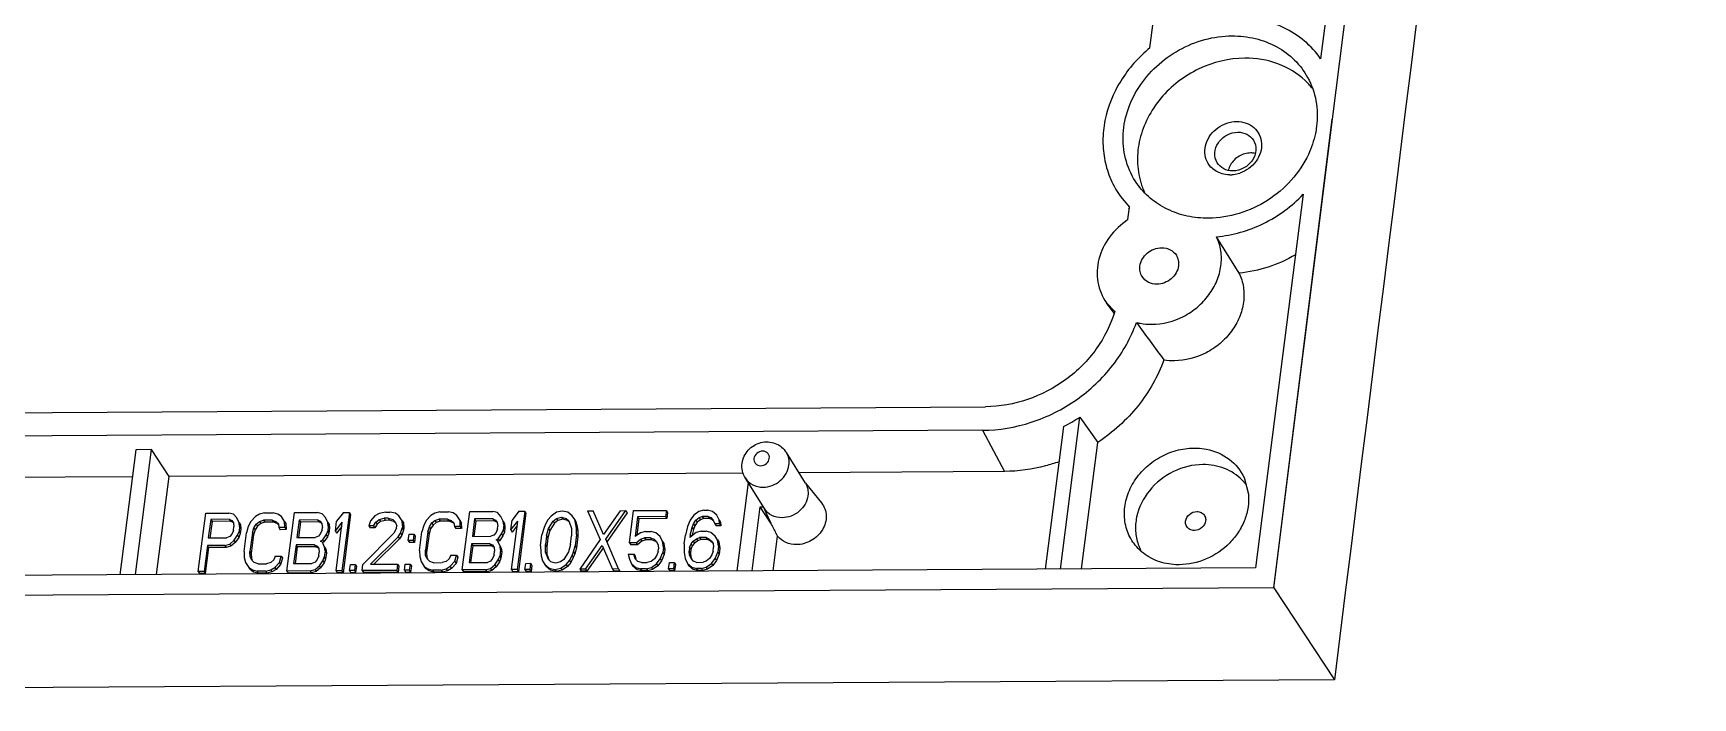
# Model space of a CAD drawing. Extents: x -1094 to 5067, y -562 to 305.
# Drawn here: x 261.9 to 313.4, y -185.7 to -165.1 of the extents above; entities that cross this region are included whole.
import ezdxf

# ---------------------------------------------------------------- set-up
doc = ezdxf.new("R2010")
doc.units = 0
doc.header["$LTSCALE"] = 1.21
doc.header["$MEASUREMENT"] = 0
doc.layers.get('0').update_dxf_attribs({"linetype": 'CONTINUOUS'})

msp = doc.modelspace()

# ---------------------------------------------------------------- linework, layer by layer
at = {"color": 7, "linetype": 'Continuous'}
for p, q in [((308.722, -112.507), (301.888, -165.85)), ((296.588, -165.514), (298.913, -147.369)), ((300.436, -182.281), (302.247, -167.725)), ((300.436, -182.281), (302.258, -167.725)), ((301.349, -170.063), (299.862, -181.666)), ((295.674, -170.131), (295.954, -170.463)), ((295.905, -170.849), (295.954, -170.463)), ((295.948, -170.511), (295.927, -170.483)), ((299.357, -172.51), (298.656, -171.38)), ((295.236, -173.43), (295.493, -173.706)), ((295.471, -173.756), (295.236, -173.43)), ((257.015, -176.87), (291.482, -176.661)), ((293.897, -177.277), (293.33, -181.705)), ((293.809, -181.702), (294.414, -176.981)), ((294.414, -176.981), (294.969, -177.768)), ((291.388, -177.392), (256.881, -177.602)), ((291.388, -177.392), (292.071, -178.67)), ((294.466, -181.698), (294.969, -177.768)), ((265.089, -177.995), (264.592, -181.879)), ((265.071, -181.877), (265.568, -177.992)), ((265.568, -177.992), (265.089, -177.995)), ((266.117, -178.828), (265.568, -177.992)), ((285.883, -179.034), (285.293, -178.083)), ((264.982, -178.835), (257.702, -178.879)), ((265.727, -181.873), (266.117, -178.828)), ((283.949, -178.72), (266.117, -178.828)), ((284.609, -179.825), (284.019, -178.875)), ((292.071, -178.67), (285.682, -178.709)), ((299.51, -178.864), (299.646, -179.372)), ((284.103, -179.011), (283.751, -181.763)), ((285.886, -179.031), (286.387, -179.651)), ((275.46, -179.918), (276.178, -179.914)), ((276.323, -179.951), (276.178, -179.914)), ((276.986, -179.909), (276.772, -180.18)), ((277.166, -179.908), (276.934, -181.72)), ((276.986, -179.909), (277.166, -179.908)), ((277.166, -179.908), (277.205, -179.971)), ((278.333, -179.901), (278.149, -179.94)), ((278.508, -179.938), (278.333, -179.901)), ((279.112, -179.896), (279.291, -179.895)), ((279.112, -179.896), (279.507, -180.78)), ((279.617, -180.625), (279.291, -179.895)), ((280.13, -179.89), (279.617, -180.625)), ((279.687, -180.779), (280.309, -179.889)), ((280.13, -179.89), (280.309, -179.889)), ((280.309, -179.889), (280.349, -179.952)), ((280.42, -180.89), (280.549, -179.887)), ((280.549, -179.887), (281.567, -179.881)), ((281.567, -179.881), (281.542, -180.074)), ((281.567, -179.881), (281.606, -179.944)), ((282.579, -179.913), (282.415, -180.03)), ((282.734, -179.874), (282.579, -179.913)), ((282.734, -179.874), (282.854, -179.873)), ((282.999, -179.911), (282.854, -179.873)), ((283.133, -180.026), (282.999, -179.911)), ((284.229, -181.76), (284.484, -179.774)), ((284.484, -179.774), (284.58, -179.773)), ((284.814, -180.276), (284.484, -179.774)), ((284.591, -179.796), (284.658, -179.941)), ((267.025, -181.78), (267.257, -179.968)), ((267.257, -179.968), (267.976, -179.963)), ((267.412, -180.159), (267.338, -180.738)), ((267.452, -180.223), (267.385, -180.744)), ((267.981, -180.156), (267.412, -180.159)), ((267.412, -180.159), (267.452, -180.223)), ((268.02, -180.219), (267.452, -180.223)), ((268.12, -180.001), (267.976, -179.963)), ((267.981, -180.156), (268.066, -180.194)), ((267.981, -180.156), (268.02, -180.219)), ((268.105, -180.257), (268.02, -180.219)), ((268.066, -180.194), (268.116, -180.271)), ((268.066, -180.194), (268.075, -180.209)), ((268.116, -180.271), (268.131, -180.386)), ((268.116, -180.502), (268.131, -180.386)), ((268.225, -180.116), (268.12, -180.001)), ((268.295, -180.27), (268.225, -180.116)), ((268.311, -180.385), (268.291, -180.539)), ((268.295, -180.27), (268.335, -180.333)), ((268.311, -180.385), (268.295, -180.27)), ((268.311, -180.385), (268.35, -180.449)), ((268.32, -180.3), (268.335, -180.333)), ((268.335, -180.333), (268.35, -180.449)), ((268.58, -180.384), (268.525, -180.577)), ((268.66, -180.229), (268.58, -180.384)), ((268.799, -180.074), (268.66, -180.229)), ((268.705, -180.575), (268.755, -180.421)), ((268.755, -180.421), (268.829, -180.305)), ((268.755, -180.421), (268.794, -180.484)), ((268.869, -180.368), (268.794, -180.484)), ((268.929, -179.996), (268.799, -180.074)), ((268.829, -180.305), (268.929, -180.227)), ((268.829, -180.305), (268.869, -180.368)), ((268.968, -180.291), (268.869, -180.368)), ((269.083, -179.957), (268.929, -179.996)), ((268.929, -180.227), (269.054, -180.188)), ((268.929, -180.227), (268.968, -180.291)), ((269.093, -180.251), (268.968, -180.291)), ((269.323, -180.186), (269.054, -180.188)), ((269.054, -180.188), (269.093, -180.251)), ((269.083, -179.957), (269.353, -179.955)), ((269.362, -180.25), (269.093, -180.251)), ((269.323, -180.186), (269.438, -180.224)), ((269.323, -180.186), (269.362, -180.25)), ((269.498, -179.993), (269.353, -179.955)), ((269.477, -180.288), (269.362, -180.25)), ((269.438, -180.224), (269.518, -180.301)), ((269.505, -180.314), (269.477, -180.288)), ((269.607, -180.069), (269.498, -179.993)), ((269.518, -180.301), (269.533, -180.416)), ((269.713, -180.415), (269.533, -180.416)), ((269.533, -180.416), (269.572, -180.48)), ((269.707, -180.223), (269.607, -180.069)), ((269.707, -180.223), (269.747, -180.286)), ((269.713, -180.415), (269.707, -180.223)), ((269.713, -180.415), (269.752, -180.479)), ((269.747, -180.286), (269.752, -180.479)), ((269.779, -181.764), (270.011, -179.951)), ((270.011, -179.951), (270.73, -179.947)), ((270.161, -180.181), (270.092, -180.721)), ((270.201, -180.245), (270.139, -180.727)), ((270.73, -180.178), (270.161, -180.181)), ((270.161, -180.181), (270.201, -180.245)), ((270.769, -180.241), (270.201, -180.245)), ((270.875, -179.984), (270.73, -179.947)), ((270.73, -180.178), (270.815, -180.216)), ((270.73, -180.178), (270.769, -180.241)), ((270.854, -180.279), (270.769, -180.241)), ((270.815, -180.216), (270.865, -180.293)), ((270.865, -180.293), (270.88, -180.408)), ((270.87, -180.485), (270.88, -180.408)), ((270.979, -180.099), (270.875, -179.984)), ((271.05, -180.253), (270.979, -180.099)), ((271.065, -180.368), (271.045, -180.523)), ((271.05, -180.253), (271.089, -180.316)), ((271.065, -180.368), (271.05, -180.253)), ((271.065, -180.368), (271.104, -180.432)), ((271.089, -180.316), (271.104, -180.432)), ((271.284, -180.521), (271.324, -180.213)), ((271.284, -180.521), (271.499, -180.25)), ((271.306, -181.754), (271.499, -180.25)), ((271.538, -179.942), (271.324, -180.213)), ((271.481, -180.385), (271.324, -180.585)), ((271.718, -179.941), (271.485, -181.753)), ((271.757, -180.004), (271.525, -181.817)), ((271.538, -179.942), (271.718, -179.941)), ((271.718, -179.941), (271.757, -180.004)), ((272.372, -180.206), (272.322, -180.361)), ((272.472, -180.36), (272.322, -180.361)), ((272.322, -180.361), (272.361, -180.424)), ((272.511, -180.423), (272.361, -180.424)), ((272.511, -180.051), (272.372, -180.206)), ((272.472, -180.36), (272.546, -180.244)), ((272.472, -180.36), (272.511, -180.423)), ((272.641, -179.974), (272.511, -180.051)), ((272.586, -180.307), (272.511, -180.423)), ((272.546, -180.244), (272.646, -180.166)), ((272.546, -180.244), (272.586, -180.307)), ((272.685, -180.23), (272.586, -180.307)), ((272.855, -179.934), (272.641, -179.974)), ((272.646, -180.166), (272.801, -180.127)), ((272.646, -180.166), (272.685, -180.23)), ((272.84, -180.19), (272.685, -180.23)), ((272.92, -180.126), (272.801, -180.127)), ((272.801, -180.127), (272.84, -180.19)), ((272.96, -180.189), (272.84, -180.19)), ((272.855, -179.934), (272.975, -179.933)), ((272.92, -180.126), (273.065, -180.164)), ((272.92, -180.126), (272.96, -180.189)), ((273.104, -180.227), (272.96, -180.189)), ((273.15, -179.97), (272.975, -179.933)), ((273.065, -180.164), (273.145, -180.24)), ((273.132, -180.254), (273.104, -180.227)), ((273.145, -180.24), (273.19, -180.356)), ((273.26, -180.047), (273.15, -179.97)), ((273.18, -180.433), (273.19, -180.356)), ((273.36, -180.2), (273.26, -180.047)), ((273.36, -180.2), (273.399, -180.264)), ((273.37, -180.355), (273.36, -180.2)), ((273.37, -180.355), (273.36, -180.432)), ((273.37, -180.355), (273.409, -180.418)), ((273.399, -180.264), (273.409, -180.418)), ((273.409, -180.418), (273.399, -180.495)), ((274.028, -180.351), (273.974, -180.544)), ((274.108, -180.196), (274.028, -180.351)), ((274.247, -180.041), (274.108, -180.196)), ((274.153, -180.542), (274.203, -180.388)), ((274.203, -180.388), (274.278, -180.272)), ((274.203, -180.388), (274.242, -180.451)), ((274.317, -180.335), (274.242, -180.451)), ((274.377, -179.963), (274.247, -180.041)), ((274.278, -180.272), (274.377, -180.194)), ((274.278, -180.272), (274.317, -180.335)), ((274.417, -180.258), (274.317, -180.335)), ((274.532, -179.924), (274.377, -179.963)), ((274.377, -180.194), (274.502, -180.155)), ((274.377, -180.194), (274.417, -180.258)), ((274.541, -180.218), (274.417, -180.258)), ((274.771, -180.153), (274.502, -180.155)), ((274.502, -180.155), (274.541, -180.218)), ((274.532, -179.924), (274.801, -179.922)), ((274.811, -180.217), (274.541, -180.218)), ((274.771, -180.153), (274.886, -180.191)), ((274.771, -180.153), (274.811, -180.217)), ((274.946, -179.96), (274.801, -179.922)), ((274.926, -180.255), (274.811, -180.217)), ((274.886, -180.191), (274.966, -180.268)), ((274.953, -180.281), (274.926, -180.255)), ((275.056, -180.036), (274.946, -179.96)), ((274.966, -180.268), (274.981, -180.383)), ((275.161, -180.382), (274.981, -180.383)), ((274.981, -180.383), (275.021, -180.447)), ((275.156, -180.19), (275.056, -180.036)), ((275.156, -180.19), (275.195, -180.253)), ((275.161, -180.382), (275.156, -180.19)), ((275.161, -180.382), (275.2, -180.446)), ((275.195, -180.253), (275.2, -180.446)), ((275.227, -181.731), (275.46, -179.918)), ((275.61, -180.148), (275.54, -180.688)), ((275.649, -180.212), (275.587, -180.694)), ((276.178, -180.145), (275.61, -180.148)), ((275.61, -180.148), (275.649, -180.212)), ((276.218, -180.208), (275.649, -180.212)), ((276.178, -180.145), (276.263, -180.183)), ((276.178, -180.145), (276.218, -180.208)), ((276.303, -180.246), (276.218, -180.208)), ((276.263, -180.183), (276.313, -180.26)), ((276.313, -180.26), (276.328, -180.375)), ((276.318, -180.452), (276.328, -180.375)), ((276.428, -180.066), (276.323, -179.951)), ((276.498, -180.22), (276.428, -180.066)), ((276.513, -180.335), (276.493, -180.49)), ((276.498, -180.22), (276.537, -180.283)), ((276.513, -180.335), (276.498, -180.22)), ((276.513, -180.335), (276.552, -180.399)), ((276.552, -180.399), (276.533, -180.553)), ((276.537, -180.283), (276.552, -180.399)), ((276.733, -180.488), (276.772, -180.18)), ((276.733, -180.488), (276.947, -180.217)), ((276.754, -181.721), (276.947, -180.217)), ((276.93, -180.352), (276.772, -180.552)), ((277.205, -179.971), (276.973, -181.784)), ((277.8, -180.328), (277.755, -180.444)), ((277.88, -180.173), (277.8, -180.328)), ((277.984, -180.057), (277.88, -180.173)), ((277.905, -180.443), (278.054, -180.211)), ((278.094, -180.274), (277.944, -180.506)), ((278.149, -179.94), (277.984, -180.057)), ((278.054, -180.211), (278.154, -180.133)), ((278.054, -180.211), (278.094, -180.274)), ((278.194, -180.196), (278.094, -180.274)), ((278.154, -180.133), (278.309, -180.093)), ((278.154, -180.133), (278.194, -180.196)), ((278.348, -180.157), (278.194, -180.196)), ((278.309, -180.093), (278.454, -180.131)), ((278.309, -180.093), (278.348, -180.157)), ((278.493, -180.194), (278.348, -180.157)), ((278.454, -180.131), (278.533, -180.208)), ((278.521, -180.221), (278.493, -180.194)), ((278.643, -180.053), (278.508, -179.938)), ((278.533, -180.208), (278.624, -180.438)), ((278.718, -180.168), (278.643, -180.053)), ((278.718, -180.168), (278.757, -180.231)), ((278.758, -180.322), (278.718, -180.168)), ((278.757, -180.231), (278.797, -180.385)), ((278.758, -180.322), (278.797, -180.385)), ((278.773, -180.437), (278.758, -180.322)), ((278.797, -180.385), (278.813, -180.501)), ((280.349, -179.952), (279.726, -180.842)), ((280.674, -180.079), (280.595, -180.696)), ((280.713, -180.142), (280.647, -180.659)), ((281.542, -180.074), (280.674, -180.079)), ((280.674, -180.079), (280.713, -180.142)), ((281.581, -180.137), (280.713, -180.142)), ((281.542, -180.074), (281.581, -180.137)), ((281.606, -179.944), (281.581, -180.137)), ((282.221, -180.378), (282.156, -180.648)), ((282.305, -180.185), (282.221, -180.378)), ((282.415, -180.03), (282.305, -180.185)), ((282.306, -180.647), (282.366, -180.416)), ((282.366, -180.416), (282.41, -180.3)), ((282.366, -180.416), (282.405, -180.479)), ((282.45, -180.363), (282.405, -180.479)), ((282.41, -180.3), (282.485, -180.184)), ((282.41, -180.3), (282.45, -180.363)), ((282.524, -180.247), (282.45, -180.363)), ((282.485, -180.184), (282.585, -180.106)), ((282.485, -180.184), (282.524, -180.247)), ((282.624, -180.169), (282.524, -180.247)), ((282.585, -180.106), (282.679, -180.067)), ((282.585, -180.106), (282.624, -180.169)), ((282.719, -180.13), (282.624, -180.169)), ((282.859, -180.066), (282.679, -180.067)), ((282.679, -180.067), (282.719, -180.13)), ((282.898, -180.129), (282.719, -180.13)), ((282.859, -180.066), (282.944, -180.104)), ((282.859, -180.066), (282.898, -180.129)), ((282.983, -180.167), (282.898, -180.129)), ((282.944, -180.104), (283.024, -180.18)), ((283.011, -180.194), (282.983, -180.167)), ((283.024, -180.18), (283.069, -180.296)), ((283.219, -180.295), (283.069, -180.296)), ((283.069, -180.296), (283.108, -180.359)), ((283.258, -180.358), (283.108, -180.359)), ((283.203, -180.179), (283.133, -180.026)), ((283.203, -180.179), (283.243, -180.243)), ((283.219, -180.295), (283.203, -180.179)), ((283.219, -180.295), (283.258, -180.358)), ((283.233, -180.221), (283.243, -180.243)), ((283.243, -180.243), (283.258, -180.358)), ((284.658, -179.941), (284.814, -180.276)), ((267.338, -180.738), (267.907, -180.734)), ((267.847, -180.966), (268.002, -180.927)), ((268.002, -180.695), (267.907, -180.734)), ((268.071, -180.618), (268.002, -180.695)), ((268.002, -180.927), (268.136, -180.81)), ((268.002, -180.927), (268.041, -180.99)), ((268.176, -180.874), (268.041, -180.99)), ((268.116, -180.502), (268.071, -180.618)), ((268.136, -180.81), (268.246, -180.655)), ((268.136, -180.81), (268.176, -180.874)), ((268.285, -180.719), (268.176, -180.874)), ((268.246, -180.655), (268.291, -180.539)), ((268.246, -180.655), (268.285, -180.719)), ((268.33, -180.603), (268.285, -180.719)), ((268.291, -180.539), (268.33, -180.603)), ((268.35, -180.449), (268.33, -180.603)), ((268.451, -181.155), (268.525, -180.577)), ((268.705, -180.575), (268.631, -181.154)), ((268.744, -180.639), (268.67, -181.217)), ((268.705, -180.575), (268.744, -180.639)), ((268.794, -180.484), (268.744, -180.639)), ((269.752, -180.479), (269.572, -180.48)), ((270.092, -180.721), (270.661, -180.718)), ((270.756, -180.679), (270.661, -180.718)), ((270.825, -180.601), (270.756, -180.679)), ((270.87, -180.485), (270.825, -180.601)), ((270.826, -180.832), (270.891, -180.793)), ((270.881, -180.871), (270.826, -180.832)), ((270.951, -181.024), (270.881, -180.871)), ((270.93, -180.857), (270.888, -180.882)), ((270.891, -180.793), (271, -180.639)), ((270.891, -180.793), (270.93, -180.857)), ((271.039, -180.702), (270.93, -180.857)), ((271, -180.639), (271.045, -180.523)), ((271, -180.639), (271.039, -180.702)), ((271.084, -180.586), (271.039, -180.702)), ((271.045, -180.523), (271.084, -180.586)), ((271.104, -180.432), (271.084, -180.586)), ((271.284, -180.521), (271.324, -180.585)), ((273.101, -180.587), (272.139, -181.557)), ((272.378, -181.555), (273.235, -180.702)), ((273.275, -180.766), (272.482, -181.555)), ((273.18, -180.433), (273.101, -180.587)), ((273.235, -180.702), (273.31, -180.586)), ((273.235, -180.702), (273.275, -180.766)), ((273.349, -180.649), (273.275, -180.766)), ((273.31, -180.586), (273.36, -180.432)), ((273.31, -180.586), (273.349, -180.649)), ((273.399, -180.495), (273.349, -180.649)), ((273.36, -180.432), (273.399, -180.495)), ((273.55, -180.816), (273.575, -180.623)), ((273.7, -180.815), (273.55, -180.816)), ((273.55, -180.816), (273.589, -180.879)), ((273.575, -180.623), (273.724, -180.622)), ((273.739, -180.878), (273.589, -180.879)), ((273.724, -180.622), (273.7, -180.815)), ((273.7, -180.815), (273.739, -180.878)), ((273.724, -180.622), (273.764, -180.686)), ((273.764, -180.686), (273.739, -180.878)), ((273.9, -181.122), (273.974, -180.544)), ((274.153, -180.542), (274.079, -181.121)), ((274.193, -180.606), (274.118, -181.184)), ((274.153, -180.542), (274.193, -180.606)), ((274.242, -180.451), (274.193, -180.606)), ((275.2, -180.446), (275.021, -180.447)), ((275.511, -180.92), (275.437, -181.498)), ((276.08, -180.916), (275.511, -180.92)), ((275.511, -180.92), (275.55, -180.983)), ((275.54, -180.688), (276.109, -180.685)), ((276.08, -180.916), (276.164, -180.954)), ((276.08, -180.916), (276.119, -180.98)), ((276.204, -180.646), (276.109, -180.685)), ((276.274, -180.568), (276.204, -180.646)), ((276.318, -180.452), (276.274, -180.568)), ((276.274, -180.799), (276.339, -180.76)), ((276.329, -180.838), (276.274, -180.799)), ((276.399, -180.991), (276.329, -180.838)), ((276.378, -180.824), (276.336, -180.849)), ((276.339, -180.76), (276.448, -180.606)), ((276.339, -180.76), (276.378, -180.824)), ((276.488, -180.669), (276.378, -180.824)), ((276.448, -180.606), (276.493, -180.49)), ((276.448, -180.606), (276.488, -180.669)), ((276.533, -180.553), (276.488, -180.669)), ((276.493, -180.49), (276.533, -180.553)), ((276.733, -180.488), (276.772, -180.552)), ((277.656, -180.984), (277.701, -180.637)), ((277.755, -180.444), (277.701, -180.637)), ((277.846, -180.674), (277.811, -180.944)), ((277.811, -180.944), (277.85, -181.008)), ((277.811, -181.175), (277.811, -180.944)), ((277.846, -180.674), (277.905, -180.443)), ((277.846, -180.674), (277.885, -180.738)), ((277.885, -180.738), (277.85, -181.008)), ((277.944, -180.506), (277.885, -180.738)), ((277.905, -180.443), (277.944, -180.506)), ((278.589, -180.94), (278.53, -181.171)), ((278.589, -180.94), (278.624, -180.67)), ((278.624, -180.438), (278.624, -180.67)), ((278.778, -180.63), (278.734, -180.977)), ((278.773, -180.437), (278.813, -180.501)), ((278.778, -180.63), (278.773, -180.437)), ((278.818, -180.693), (278.773, -181.041)), ((278.778, -180.63), (278.818, -180.693)), ((278.813, -180.501), (278.818, -180.693)), ((279.507, -180.78), (278.88, -181.709)), ((280.077, -181.701), (279.687, -180.779)), ((280.63, -180.889), (280.42, -180.89)), ((280.42, -180.89), (280.46, -180.953)), ((280.759, -180.58), (280.595, -180.696)), ((280.63, -180.889), (280.764, -180.772)), ((280.63, -180.889), (280.669, -180.952)), ((280.804, -180.836), (280.669, -180.952)), ((280.914, -180.54), (280.759, -180.58)), ((280.764, -180.772), (280.889, -180.733)), ((280.764, -180.772), (280.804, -180.836)), ((280.928, -180.796), (280.804, -180.836)), ((281.069, -180.732), (280.889, -180.733)), ((280.889, -180.733), (280.928, -180.796)), ((280.914, -180.54), (281.093, -180.539)), ((281.108, -180.795), (280.928, -180.796)), ((281.069, -180.732), (281.183, -180.77)), ((281.069, -180.732), (281.108, -180.795)), ((281.238, -180.577), (281.093, -180.539)), ((281.223, -180.833), (281.108, -180.795)), ((281.183, -180.77), (281.263, -180.846)), ((281.251, -180.86), (281.223, -180.833)), ((281.373, -180.691), (281.238, -180.577)), ((281.263, -180.846), (281.308, -180.962)), ((281.443, -180.845), (281.373, -180.691)), ((281.443, -180.845), (281.482, -180.909)), ((281.478, -181.038), (281.443, -180.845)), ((281.473, -180.887), (281.482, -180.909)), ((281.482, -180.909), (281.518, -181.101)), ((282.122, -180.918), (282.117, -181.188)), ((282.122, -180.918), (282.156, -180.648)), ((282.286, -181.033), (282.331, -180.917)), ((282.495, -180.569), (282.296, -180.724)), ((282.306, -180.647), (282.296, -180.724)), ((282.306, -180.647), (282.338, -180.698)), ((282.331, -180.917), (282.401, -180.839)), ((282.331, -180.917), (282.371, -180.98)), ((282.405, -180.479), (282.353, -180.68)), ((282.44, -180.903), (282.371, -180.98)), ((282.401, -180.839), (282.501, -180.762)), ((282.401, -180.839), (282.44, -180.903)), ((282.54, -180.825), (282.44, -180.903)), ((282.65, -180.53), (282.495, -180.569)), ((282.501, -180.762), (282.595, -180.723)), ((282.501, -180.762), (282.54, -180.825)), ((282.635, -180.786), (282.54, -180.825)), ((282.805, -180.721), (282.595, -180.723)), ((282.595, -180.723), (282.635, -180.786)), ((282.844, -180.785), (282.635, -180.786)), ((282.65, -180.53), (282.8, -180.529)), ((282.944, -180.566), (282.8, -180.529)), ((282.805, -180.721), (282.89, -180.759)), ((282.805, -180.721), (282.844, -180.785)), ((282.929, -180.823), (282.844, -180.785)), ((282.89, -180.759), (282.97, -180.836)), ((283.009, -180.899), (282.929, -180.823)), ((283.079, -180.681), (282.944, -180.566)), ((282.97, -180.836), (283.02, -180.913)), ((283.02, -180.913), (283.035, -181.028)), ((283.154, -180.796), (283.079, -180.681)), ((283.154, -180.796), (283.194, -180.86)), ((283.189, -180.989), (283.154, -180.796)), ((283.194, -180.86), (283.229, -181.052)), ((284.886, -181.756), (285.023, -180.686)), ((267.308, -180.969), (267.205, -181.779)), ((267.348, -181.033), (267.244, -181.843)), ((267.847, -180.966), (267.308, -180.969)), ((267.308, -180.969), (267.348, -181.033)), ((267.887, -181.029), (267.348, -181.033)), ((267.847, -180.966), (267.887, -181.029)), ((268.041, -180.99), (267.887, -181.029)), ((268.451, -181.155), (268.456, -181.348)), ((268.456, -181.348), (268.497, -181.502)), ((268.631, -181.154), (268.67, -181.217)), ((268.641, -181.308), (268.631, -181.154)), ((268.686, -181.423), (268.641, -181.308)), ((268.67, -181.217), (268.68, -181.371)), ((268.68, -181.371), (268.699, -181.419)), ((268.766, -181.5), (268.686, -181.423)), ((269.375, -181.419), (269.275, -181.497)), ((269.419, -181.303), (269.375, -181.419)), ((269.419, -181.303), (269.599, -181.302)), ((269.544, -181.495), (269.599, -181.302)), ((269.638, -181.366), (269.584, -181.559)), ((269.599, -181.302), (269.638, -181.366)), ((270.063, -180.953), (269.988, -181.531)), ((270.102, -181.016), (270.035, -181.537)), ((270.631, -180.949), (270.063, -180.953)), ((270.063, -180.953), (270.102, -181.016)), ((270.671, -181.013), (270.102, -181.016)), ((270.631, -180.949), (270.716, -180.987)), ((270.631, -180.949), (270.671, -181.013)), ((270.722, -181.411), (270.652, -181.489)), ((270.755, -181.051), (270.671, -181.013)), ((270.716, -180.987), (270.766, -181.064)), ((270.766, -181.295), (270.722, -181.411)), ((270.766, -181.064), (270.781, -181.18)), ((270.766, -181.295), (270.781, -181.18)), ((270.787, -181.603), (270.896, -181.449)), ((270.896, -181.449), (270.941, -181.333)), ((270.896, -181.449), (270.936, -181.512)), ((270.98, -181.396), (270.936, -181.512)), ((270.966, -181.14), (270.941, -181.333)), ((270.941, -181.333), (270.98, -181.396)), ((270.951, -181.024), (270.99, -181.088)), ((270.966, -181.14), (270.951, -181.024)), ((270.966, -181.14), (271.005, -181.203)), ((271.005, -181.203), (270.98, -181.396)), ((270.99, -181.088), (271.005, -181.203)), ((273.9, -181.122), (273.905, -181.315)), ((273.905, -181.315), (273.945, -181.469)), ((274.079, -181.121), (274.118, -181.184)), ((274.089, -181.275), (274.079, -181.121)), ((274.134, -181.39), (274.089, -181.275)), ((274.118, -181.184), (274.129, -181.338)), ((274.129, -181.338), (274.147, -181.386)), ((274.214, -181.467), (274.134, -181.39)), ((274.823, -181.386), (274.723, -181.464)), ((274.868, -181.27), (274.823, -181.386)), ((274.868, -181.27), (275.047, -181.269)), ((274.993, -181.462), (275.047, -181.269)), ((275.087, -181.333), (275.032, -181.526)), ((275.047, -181.269), (275.087, -181.333)), ((275.55, -180.983), (275.483, -181.504)), ((276.119, -180.98), (275.55, -180.983)), ((276.1, -181.456), (276.005, -181.495)), ((276.17, -181.378), (276.1, -181.456)), ((276.204, -181.018), (276.119, -180.98)), ((276.164, -180.954), (276.214, -181.031)), ((276.215, -181.262), (276.17, -181.378)), ((276.214, -181.031), (276.23, -181.147)), ((276.215, -181.262), (276.23, -181.147)), ((276.235, -181.57), (276.345, -181.416)), ((276.345, -181.416), (276.389, -181.3)), ((276.345, -181.416), (276.384, -181.479)), ((276.429, -181.363), (276.384, -181.479)), ((276.414, -181.107), (276.389, -181.3)), ((276.389, -181.3), (276.429, -181.363)), ((276.399, -180.991), (276.438, -181.055)), ((276.414, -181.107), (276.399, -180.991)), ((276.414, -181.107), (276.453, -181.17)), ((276.453, -181.17), (276.429, -181.363)), ((276.438, -181.055), (276.453, -181.17)), ((277.656, -180.984), (277.662, -181.176)), ((277.662, -181.176), (277.677, -181.292)), ((277.677, -181.292), (277.717, -181.446)), ((277.717, -181.446), (277.792, -181.561)), ((277.811, -181.175), (277.826, -181.199)), ((277.901, -181.406), (277.811, -181.175)), ((277.85, -181.008), (277.851, -181.239)), ((277.851, -181.239), (277.914, -181.401)), ((277.981, -181.483), (277.901, -181.406)), ((278.38, -181.403), (278.281, -181.481)), ((278.53, -181.171), (278.38, -181.403)), ((278.45, -181.557), (278.555, -181.441)), ((278.555, -181.441), (278.635, -181.286)), ((278.555, -181.441), (278.594, -181.504)), ((278.674, -181.349), (278.594, -181.504)), ((278.635, -181.286), (278.679, -181.17)), ((278.635, -181.286), (278.674, -181.349)), ((278.719, -181.234), (278.674, -181.349)), ((278.679, -181.17), (278.734, -180.977)), ((278.679, -181.17), (278.719, -181.234)), ((278.773, -181.041), (278.719, -181.234)), ((278.734, -180.977), (278.773, -181.041)), ((279.059, -181.707), (279.572, -180.972)), ((279.612, -181.035), (279.099, -181.771)), ((279.572, -180.972), (279.897, -181.702)), ((280.376, -181.237), (280.555, -181.236)), ((280.376, -181.237), (280.416, -181.391)), ((280.416, -181.391), (280.486, -181.545)), ((280.669, -180.952), (280.46, -180.953)), ((280.555, -181.236), (280.595, -181.299)), ((280.596, -181.39), (280.555, -181.236)), ((280.595, -181.299), (280.617, -181.384)), ((280.675, -181.466), (280.596, -181.39)), ((281.194, -181.386), (281.095, -181.464)), ((281.269, -181.27), (281.194, -181.386)), ((281.264, -181.54), (281.374, -181.385)), ((281.314, -181.154), (281.269, -181.27)), ((281.413, -181.448), (281.304, -181.603)), ((281.308, -180.962), (281.324, -181.077)), ((281.314, -181.154), (281.324, -181.077)), ((281.374, -181.385), (281.458, -181.192)), ((281.374, -181.385), (281.413, -181.448)), ((281.498, -181.255), (281.413, -181.448)), ((281.478, -181.038), (281.458, -181.192)), ((281.458, -181.192), (281.498, -181.255)), ((281.478, -181.038), (281.518, -181.101)), ((281.518, -181.101), (281.498, -181.255)), ((282.117, -181.188), (282.152, -181.38)), ((282.152, -181.38), (282.222, -181.534)), ((282.286, -181.033), (282.272, -181.148)), ((282.272, -181.148), (282.311, -181.212)), ((282.287, -181.264), (282.272, -181.148)), ((282.286, -181.033), (282.326, -181.096)), ((282.287, -181.264), (282.301, -181.288)), ((282.332, -181.379), (282.287, -181.264)), ((282.326, -181.096), (282.311, -181.212)), ((282.311, -181.212), (282.326, -181.327)), ((282.371, -180.98), (282.326, -181.096)), ((282.326, -181.327), (282.344, -181.374)), ((282.412, -181.456), (282.332, -181.379)), ((282.497, -181.494), (282.412, -181.456)), ((282.801, -181.454), (282.706, -181.493)), ((282.901, -181.376), (282.801, -181.454)), ((282.975, -181.26), (282.901, -181.376)), ((282.971, -181.53), (283.08, -181.375)), ((283.02, -181.144), (282.975, -181.26)), ((283.12, -181.438), (283.01, -181.593)), ((283.02, -181.144), (283.035, -181.028)), ((283.08, -181.375), (283.165, -181.182)), ((283.08, -181.375), (283.12, -181.438)), ((283.204, -181.245), (283.12, -181.438)), ((283.189, -180.989), (283.165, -181.182)), ((283.165, -181.182), (283.204, -181.245)), ((283.189, -180.989), (283.229, -181.052)), ((283.229, -181.052), (283.204, -181.245)), ((299.862, -181.666), (210.055, -182.21)), ((267.205, -181.779), (267.025, -181.78)), ((267.025, -181.78), (267.064, -181.844)), ((267.244, -181.843), (267.064, -181.844)), ((267.205, -181.779), (267.244, -181.843)), ((268.497, -181.502), (268.597, -181.655)), ((268.597, -181.655), (268.706, -181.732)), ((268.597, -181.655), (268.636, -181.719)), ((268.746, -181.795), (268.636, -181.719)), ((268.706, -181.732), (268.851, -181.769)), ((268.706, -181.732), (268.746, -181.795)), ((268.89, -181.833), (268.746, -181.795)), ((268.881, -181.538), (268.766, -181.5)), ((269.121, -181.768), (268.851, -181.769)), ((268.851, -181.769), (268.89, -181.833)), ((268.881, -181.538), (269.15, -181.536)), ((269.16, -181.831), (268.89, -181.833)), ((269.121, -181.768), (269.275, -181.728)), ((269.121, -181.768), (269.16, -181.831)), ((269.275, -181.497), (269.15, -181.536)), ((269.315, -181.792), (269.16, -181.831)), ((269.275, -181.728), (269.405, -181.65)), ((269.275, -181.728), (269.315, -181.792)), ((269.444, -181.714), (269.315, -181.792)), ((269.405, -181.65), (269.544, -181.495)), ((269.405, -181.65), (269.444, -181.714)), ((269.584, -181.559), (269.444, -181.714)), ((269.544, -181.495), (269.584, -181.559)), ((270.498, -181.759), (269.779, -181.764)), ((269.779, -181.764), (269.818, -181.827)), ((270.537, -181.823), (269.818, -181.827)), ((269.988, -181.531), (270.557, -181.528)), ((270.498, -181.759), (270.652, -181.72)), ((270.498, -181.759), (270.537, -181.823)), ((270.692, -181.783), (270.537, -181.823)), ((270.652, -181.489), (270.557, -181.528)), ((270.652, -181.72), (270.787, -181.603)), ((270.652, -181.72), (270.692, -181.783)), ((270.826, -181.667), (270.692, -181.783)), ((270.787, -181.603), (270.826, -181.667)), ((270.936, -181.512), (270.826, -181.667)), ((271.485, -181.753), (271.306, -181.754)), ((271.306, -181.754), (271.345, -181.818)), ((271.525, -181.817), (271.345, -181.818)), ((271.485, -181.753), (271.525, -181.817)), ((271.725, -181.752), (271.75, -181.559)), ((271.875, -181.751), (271.725, -181.752)), ((271.725, -181.752), (271.764, -181.815)), ((271.75, -181.559), (271.899, -181.558)), ((271.914, -181.814), (271.764, -181.815)), ((271.899, -181.558), (271.875, -181.751)), ((271.875, -181.751), (271.914, -181.814)), ((271.899, -181.558), (271.939, -181.622)), ((271.939, -181.622), (271.914, -181.814)), ((272.114, -181.75), (272.139, -181.557)), ((273.192, -181.743), (272.114, -181.75)), ((272.114, -181.75), (272.153, -181.813)), ((273.231, -181.806), (272.153, -181.813)), ((272.378, -181.555), (273.217, -181.55)), ((273.217, -181.55), (273.192, -181.743)), ((273.192, -181.743), (273.231, -181.806)), ((273.217, -181.55), (273.256, -181.614)), ((273.256, -181.614), (273.231, -181.806)), ((273.431, -181.742), (273.456, -181.549)), ((273.581, -181.741), (273.431, -181.742)), ((273.431, -181.742), (273.471, -181.805)), ((273.456, -181.549), (273.606, -181.548)), ((273.62, -181.804), (273.471, -181.805)), ((273.606, -181.548), (273.581, -181.741)), ((273.581, -181.741), (273.62, -181.804)), ((273.606, -181.548), (273.645, -181.611)), ((273.645, -181.611), (273.62, -181.804)), ((273.945, -181.469), (274.045, -181.622)), ((274.045, -181.622), (274.155, -181.699)), ((274.045, -181.622), (274.084, -181.686)), ((274.194, -181.762), (274.084, -181.686)), ((274.155, -181.699), (274.299, -181.736)), ((274.155, -181.699), (274.194, -181.762)), ((274.339, -181.8), (274.194, -181.762)), ((274.329, -181.505), (274.214, -181.467)), ((274.569, -181.735), (274.299, -181.736)), ((274.299, -181.736), (274.339, -181.8)), ((274.329, -181.505), (274.598, -181.503)), ((274.608, -181.798), (274.339, -181.8)), ((274.569, -181.735), (274.723, -181.695)), ((274.569, -181.735), (274.608, -181.798)), ((274.723, -181.464), (274.598, -181.503)), ((274.763, -181.759), (274.608, -181.798)), ((274.723, -181.695), (274.853, -181.617)), ((274.723, -181.695), (274.763, -181.759)), ((274.892, -181.681), (274.763, -181.759)), ((274.853, -181.617), (274.993, -181.462)), ((274.853, -181.617), (274.892, -181.681)), ((275.032, -181.526), (274.892, -181.681)), ((274.993, -181.462), (275.032, -181.526)), ((275.946, -181.726), (275.227, -181.731)), ((275.227, -181.731), (275.267, -181.794)), ((275.985, -181.79), (275.267, -181.794)), ((275.437, -181.498), (276.005, -181.495)), ((275.946, -181.726), (276.101, -181.687)), ((275.946, -181.726), (275.985, -181.79)), ((276.14, -181.75), (275.985, -181.79)), ((276.101, -181.687), (276.235, -181.57)), ((276.101, -181.687), (276.14, -181.75)), ((276.274, -181.634), (276.14, -181.75)), ((276.235, -181.57), (276.274, -181.634)), ((276.384, -181.479), (276.274, -181.634)), ((276.934, -181.72), (276.754, -181.721)), ((276.754, -181.721), (276.794, -181.785)), ((276.973, -181.784), (276.794, -181.785)), ((276.934, -181.72), (276.973, -181.784)), ((277.173, -181.719), (277.198, -181.526)), ((277.323, -181.718), (277.173, -181.719)), ((277.173, -181.719), (277.213, -181.782)), ((277.198, -181.526), (277.348, -181.525)), ((277.362, -181.781), (277.213, -181.782)), ((277.348, -181.525), (277.323, -181.718)), ((277.323, -181.718), (277.362, -181.781)), ((277.348, -181.525), (277.387, -181.589)), ((277.387, -181.589), (277.362, -181.781)), ((277.792, -181.561), (277.927, -181.676)), ((277.792, -181.561), (277.831, -181.624)), ((277.966, -181.739), (277.831, -181.624)), ((277.927, -181.676), (278.101, -181.713)), ((277.927, -181.676), (277.966, -181.739)), ((278.141, -181.777), (277.966, -181.739)), ((278.126, -181.52), (277.981, -181.483)), ((278.101, -181.713), (278.286, -181.674)), ((278.101, -181.713), (278.141, -181.777)), ((278.281, -181.481), (278.126, -181.52)), ((278.325, -181.737), (278.141, -181.777)), ((278.286, -181.674), (278.45, -181.557)), ((278.286, -181.674), (278.325, -181.737)), ((278.49, -181.62), (278.325, -181.737)), ((278.45, -181.557), (278.49, -181.62)), ((278.594, -181.504), (278.49, -181.62)), ((279.059, -181.707), (278.88, -181.709)), ((278.88, -181.709), (278.919, -181.772)), ((279.099, -181.771), (278.919, -181.772)), ((279.059, -181.707), (279.099, -181.771)), ((280.077, -181.701), (279.897, -181.702)), ((279.897, -181.702), (279.937, -181.766)), ((280.116, -181.765), (279.937, -181.766)), ((280.077, -181.701), (280.116, -181.765)), ((280.486, -181.545), (280.621, -181.659)), ((280.486, -181.545), (280.525, -181.608)), ((280.66, -181.723), (280.525, -181.608)), ((280.621, -181.659), (280.766, -181.697)), ((280.621, -181.659), (280.66, -181.723)), ((280.805, -181.76), (280.66, -181.723)), ((280.79, -181.504), (280.675, -181.466)), ((280.945, -181.696), (280.766, -181.697)), ((280.766, -181.697), (280.805, -181.76)), ((280.79, -181.504), (280.97, -181.503)), ((280.985, -181.759), (280.805, -181.76)), ((280.945, -181.696), (281.1, -181.657)), ((280.945, -181.696), (280.985, -181.759)), ((281.095, -181.464), (280.97, -181.503)), ((281.139, -181.72), (280.985, -181.759)), ((281.1, -181.657), (281.264, -181.54)), ((281.1, -181.657), (281.139, -181.72)), ((281.304, -181.603), (281.139, -181.72)), ((281.264, -181.54), (281.304, -181.603)), ((281.634, -181.692), (281.658, -181.499)), ((281.783, -181.691), (281.634, -181.692)), ((281.634, -181.692), (281.673, -181.755)), ((281.658, -181.499), (281.808, -181.498)), ((281.823, -181.754), (281.673, -181.755)), ((281.808, -181.498), (281.783, -181.691)), ((281.783, -181.691), (281.823, -181.754)), ((281.808, -181.498), (281.847, -181.561)), ((281.847, -181.561), (281.823, -181.754)), ((282.222, -181.534), (282.357, -181.649)), ((282.222, -181.534), (282.262, -181.598)), ((282.396, -181.712), (282.262, -181.598)), ((282.357, -181.649), (282.502, -181.687)), ((282.357, -181.649), (282.396, -181.712)), ((282.541, -181.75), (282.396, -181.712)), ((282.497, -181.494), (282.706, -181.493)), ((282.652, -181.686), (282.502, -181.687)), ((282.502, -181.687), (282.541, -181.75)), ((282.691, -181.749), (282.541, -181.75)), ((282.652, -181.686), (282.806, -181.646)), ((282.652, -181.686), (282.691, -181.749)), ((282.845, -181.71), (282.691, -181.749)), ((282.806, -181.646), (282.971, -181.53)), ((282.806, -181.646), (282.845, -181.71)), ((283.01, -181.593), (282.845, -181.71)), ((282.971, -181.53), (283.01, -181.593)), ((300.436, -182.281), (209.311, -182.833)), ((300.436, -182.281), (302.32, -185.145)), ((302.32, -185.145), (210.49, -185.702))]:
    msp.add_line(p, q, dxfattribs=at)
for centre, radius, start, end in [((10278.491, -1418.981), 10052.181, 172.4503272, 172.949562), ((10272.125, -1415.887), 10047.705, 172.5331887, 172.8640772), ((299.794, -168.251), 2.36, 43.0734, 46.7729), ((299.81, -168.236), 2.338, 39.0577, 43.0675), ((299.063, -168.513), 0.943, 270.3921, 277.2228), ((299.055, -168.451), 1.005, 277.2351, 288.7222), ((298.561, -169.016), 2.358, 196.6505, 205.3649), ((456.479, -57.395), 198.26, 216.041, 216.45686), ((297.332, -173.269), 1.961, 260.7822, 270.3955), ((291.464, -172.431), 5.423, 296.6588, 302.9513), ((298.398, -179.968), 1.473, 40.955, 44.4311), ((298.407, -179.96), 1.461, 36.4533, 40.9501), ((297.611, -180.457), 1.469, 199.3068, 202.9424), ((297.602, -180.46), 1.46, 202.9492, 207.6713)]:
    msp.add_arc(centre, radius, start, end, dxfattribs=at)
for points, knots in [([(301.888, -165.85), (301.746, -165.647), (301.402, -165.273), (300.755, -164.857), (300.008, -164.603), (299.476, -164.551), (299.207, -164.552)], [0, 0, 0, 0, 0.240915, 0.4864, 0.739087, 1, 1, 1, 1]), ([(296.182, -169.726), (296.038, -169.52), (295.814, -169.052), (295.715, -168.272), (295.852, -167.474), (296.214, -166.718), (296.768, -166.061), (297.474, -165.55), (298.277, -165.223), (298.85, -165.143), (299.132, -165.141)], [0, 0, 0, 0, 0.114604, 0.231509, 0.352663, 0.478611, 0.60846, 0.740262, 0.871547, 1, 1, 1, 1]), ([(299.132, -165.141), (299.377, -165.14), (299.861, -165.193), (300.533, -165.449), (301.097, -165.865), (301.377, -166.234), (301.486, -166.432)], [0, 0, 0, 0, 0.261506, 0.513967, 0.758909, 1, 1, 1, 1]), ([(296.588, -165.514), (296.233, -165.804), (295.623, -166.487), (295.193, -167.538), (295.105, -168.397), (295.166, -169.022), (295.351, -169.612), (295.555, -169.967), (295.673, -170.131)], [0, 0, 0, 0, 0.26582, 0.520855, 0.644015, 0.764309, 0.882553, 1, 1, 1, 1]), ([(299.533, -165.833), (299.044, -165.836), (298.295, -166.018), (297.45, -166.541), (296.909, -167.058), (296.5, -167.669), (296.248, -168.339), (296.169, -169.028), (296.238, -169.479), (296.301, -169.692)], [0, 0, 0, 0, 0.254989, 0.385565, 0.515227, 0.642254, 0.765465, 0.884501, 1, 1, 1, 1]), ([(301.41, -166.531), (301.169, -166.304), (300.569, -165.941), (299.882, -165.831), (299.533, -165.833)], [0, 0, 0, 0, 0.487697, 1, 1, 1, 1]), ([(301.486, -166.432), (301.61, -166.658), (301.787, -167.161), (301.796, -167.693), (301.762, -167.956)], [0, 0, 0, 0, 0.493161, 1, 1, 1, 1]), ([(298.776, -169.407), (298.687, -169.375), (298.521, -169.281), (298.347, -169.053), (298.277, -168.773), (298.318, -168.479), (298.461, -168.207), (298.686, -167.985), (298.968, -167.839), (299.178, -167.802), (299.281, -167.801)], [0, 0, 0, 0, 0.119277, 0.235393, 0.352712, 0.474904, 0.603126, 0.735747, 0.869326, 1, 1, 1, 1]), ([(299.281, -167.801), (299.38, -167.801), (299.575, -167.831), (299.827, -167.975), (300.002, -168.201), (300.049, -168.384), (300.054, -168.476)], [0, 0, 0, 0, 0.261823, 0.511534, 0.754565, 1, 1, 1, 1]), ([(301.762, -167.956), (301.753, -168.029), (301.702, -168.328), (301.604, -168.617), (301.508, -168.824)], [0, 0, 0, 0, 0.24625, 1, 1, 1, 1]), ([(298.678, -169.084), (298.623, -168.995), (298.57, -168.768), (298.693, -168.439), (298.962, -168.199), (299.2, -168.134), (299.318, -168.134)], [0, 0, 0, 0, 0.231068, 0.478638, 0.740439, 1, 1, 1, 1]), ([(299.804, -168.385), (299.859, -168.473), (299.912, -168.7), (299.789, -169.029), (299.52, -169.269), (299.282, -169.334), (299.164, -169.335)], [0, 0, 0, 0, 0.231068, 0.478638, 0.740439, 1, 1, 1, 1]), ([(299.318, -168.134), (299.415, -168.133), (299.607, -168.173), (299.755, -168.307), (299.804, -168.385)], [0, 0, 0, 0, 0.514394, 1, 1, 1, 1]), ([(300.054, -168.476), (300.06, -168.573), (300.033, -168.774), (299.846, -169.14), (299.575, -169.336), (299.378, -169.403)], [0, 0, 0, 0, 0.237866, 0.487499, 1, 1, 1, 1]), ([(301.508, -168.824), (301.238, -169.401), (300.334, -170.404), (299.044, -170.802), (298.406, -170.806)], [0, 0, 0, 0, 0.499443, 1, 1, 1, 1]), ([(299.164, -169.335), (299.067, -169.335), (298.874, -169.295), (298.726, -169.161), (298.678, -169.084)], [0, 0, 0, 0, 0.514394, 1, 1, 1, 1]), ([(299.718, -168.778), (299.592, -168.778), (299.336, -168.852), (299.148, -169.04), (299.085, -169.15)], [0, 0, 0, 0, 0.499145, 1, 1, 1, 1]), ([(299.069, -169.456), (299.044, -169.456), (298.945, -169.452), (298.845, -169.432), (298.776, -169.407)], [0, 0, 0, 0, 0.254259, 1, 1, 1, 1]), ([(298.406, -170.806), (298.183, -170.808), (297.741, -170.764), (297.121, -170.552), (296.585, -170.206), (296.3, -169.895), (296.182, -169.726)], [0, 0, 0, 0, 0.260901, 0.513642, 0.759087, 1, 1, 1, 1]), ([(298.656, -171.38), (299.158, -171.334), (300.159, -171.048), (300.997, -170.433), (301.349, -170.063)], [0, 0, 0, 0, 0.497129, 1, 1, 1, 1]), ([(295.905, -170.849), (295.686, -170.994), (295.3, -171.356), (294.959, -172.049), (294.914, -172.791), (295.101, -173.244), (295.236, -173.43)], [0, 0, 0, 0, 0.266784, 0.523401, 0.766235, 1, 1, 1, 1]), ([(296.644, -174.1), (296.983, -174.098), (297.503, -173.963), (298.074, -173.58), (298.429, -173.204), (298.681, -172.765), (298.812, -172.292), (298.811, -171.817), (298.721, -171.517), (298.656, -171.38)], [0, 0, 0, 0, 0.25665, 0.387984, 0.517942, 0.64465, 0.767004, 0.885075, 1, 1, 1, 1]), ([(296.277, -172.291), (296.297, -172.138), (296.472, -171.842), (296.79, -171.722), (296.949, -171.721)], [0, 0, 0, 0, 0.492377, 1, 1, 1, 1]), ([(296.949, -171.721), (297.04, -171.72), (297.222, -171.758), (297.361, -171.884), (297.407, -171.958)], [0, 0, 0, 0, 0.514479, 1, 1, 1, 1]), ([(297.407, -171.958), (297.436, -172.005), (297.479, -172.112), (297.482, -172.227), (297.475, -172.284)], [0, 0, 0, 0, 0.493409, 1, 1, 1, 1]), ([(301.109, -171.94), (300.841, -172.098), (300.273, -172.355), (299.662, -172.482), (299.357, -172.51)], [0, 0, 0, 0, 0.504086, 1, 1, 1, 1]), ([(296.345, -172.617), (296.316, -172.57), (296.273, -172.463), (296.27, -172.348), (296.277, -172.291)], [0, 0, 0, 0, 0.493409, 1, 1, 1, 1]), ([(296.803, -172.854), (296.712, -172.854), (296.53, -172.816), (296.391, -172.69), (296.345, -172.617)], [0, 0, 0, 0, 0.514479, 1, 1, 1, 1]), ([(297.475, -172.284), (297.455, -172.436), (297.28, -172.732), (296.962, -172.853), (296.803, -172.854)], [0, 0, 0, 0, 0.492377, 1, 1, 1, 1]), ([(299.357, -172.51), (299.423, -172.647), (299.513, -172.947), (299.513, -173.422), (299.383, -173.895), (299.131, -174.333), (298.776, -174.71), (298.204, -175.092), (297.685, -175.228), (297.346, -175.23)], [0, 0, 0, 0, 0.114925, 0.232996, 0.35535, 0.482058, 0.612016, 0.74335, 1, 1, 1, 1]), ([(295.493, -173.706), (295.37, -174.119), (295.069, -174.716), (294.499, -175.387), (293.817, -175.974), (292.815, -176.501), (291.922, -176.658), (291.482, -176.661)], [0, 0, 0, 0, 0.24371, 0.369539, 0.496821, 0.751146, 1, 1, 1, 1]), ([(291.388, -177.392), (291.9, -177.389), (292.938, -177.213), (294.346, -176.506), (295.487, -175.43), (295.998, -174.519), (296.167, -174.044)], [0, 0, 0, 0, 0.248453, 0.502422, 0.755055, 1, 1, 1, 1]), ([(296.167, -174.044), (296.205, -174.054), (296.362, -174.087), (296.523, -174.101), (296.644, -174.1)], [0, 0, 0, 0, 0.246901, 1, 1, 1, 1]), ([(297.018, -175.205), (296.835, -175.718), (296.275, -176.701), (295.438, -177.457), (294.969, -177.768)], [0, 0, 0, 0, 0.492166, 1, 1, 1, 1]), ([(283.92, -178.417), (283.939, -178.268), (284.077, -177.976), (284.421, -177.772), (284.726, -177.742), (284.952, -177.789), (285.151, -177.904), (285.253, -178.019), (285.293, -178.083)], [0, 0, 0, 0, 0.248644, 0.498733, 0.624683, 0.750094, 0.875141, 1, 1, 1, 1]), ([(284.285, -178.269), (284.281, -178.298), (284.286, -178.357), (284.33, -178.434), (284.405, -178.484), (284.529, -178.506), (284.686, -178.446), (284.756, -178.327), (284.764, -178.266)], [0, 0, 0, 0, 0.12008, 0.237109, 0.356463, 0.482182, 0.744955, 1, 1, 1, 1]), ([(284.764, -178.266), (284.768, -178.238), (284.764, -178.179), (284.719, -178.102), (284.644, -178.052), (284.52, -178.03), (284.363, -178.09), (284.293, -178.208), (284.285, -178.269)], [0, 0, 0, 0, 0.12008, 0.237109, 0.356463, 0.482182, 0.744955, 1, 1, 1, 1]), ([(285.374, -178.475), (285.383, -178.407), (285.379, -178.269), (285.328, -178.14), (285.293, -178.083)], [0, 0, 0, 0, 0.506971, 1, 1, 1, 1]), ([(296.132, -180.963), (296.028, -180.834), (295.86, -180.538), (295.767, -180.031), (295.834, -179.504), (296.055, -179.002), (296.409, -178.562), (296.867, -178.219), (297.393, -177.999), (297.77, -177.944), (297.955, -177.943)], [0, 0, 0, 0, 0.114729, 0.231309, 0.352021, 0.47768, 0.607517, 0.739549, 0.871208, 1, 1, 1, 1]), ([(297.955, -177.943), (297.988, -177.943), (298.118, -177.945), (298.249, -177.961), (298.344, -177.98)], [0, 0, 0, 0, 0.252791, 1, 1, 1, 1]), ([(298.344, -177.98), (298.595, -178.029), (299.076, -178.232), (299.407, -178.641), (299.51, -178.864)], [0, 0, 0, 0, 0.509837, 1, 1, 1, 1]), ([(284.019, -178.875), (283.977, -178.808), (283.916, -178.657), (283.91, -178.496), (283.92, -178.417)], [0, 0, 0, 0, 0.499576, 1, 1, 1, 1]), ([(284.019, -178.875), (284.073, -178.963), (284.241, -179.114), (284.459, -179.159), (284.569, -179.159)], [0, 0, 0, 0, 0.485583, 1, 1, 1, 1]), ([(284.569, -179.159), (284.664, -179.158), (284.858, -179.12), (285.111, -178.97), (285.299, -178.748), (285.363, -178.566), (285.374, -178.475)], [0, 0, 0, 0, 0.250945, 0.507058, 0.759161, 1, 1, 1, 1]), ([(293.762, -178.37), (293.624, -178.419), (293.076, -178.588), (292.499, -178.668), (292.071, -178.67)], [0, 0, 0, 0, 0.253644, 1, 1, 1, 1]), ([(298.23, -178.457), (297.916, -178.459), (297.28, -178.617), (296.525, -179.212), (296.168, -179.928), (296.121, -180.523), (296.177, -180.809), (296.224, -180.942)], [0, 0, 0, 0, 0.256364, 0.516256, 0.765227, 0.884338, 1, 1, 1, 1]), ([(299.45, -178.937), (299.298, -178.782), (298.91, -178.532), (298.458, -178.455), (298.23, -178.457)], [0, 0, 0, 0, 0.487267, 1, 1, 1, 1]), ([(299.646, -179.372), (299.658, -179.505), (299.65, -179.779), (299.543, -180.18), (299.347, -180.561), (298.981, -181.015), (298.365, -181.438), (297.779, -181.567), (297.491, -181.569)], [0, 0, 0, 0, 0.116918, 0.237617, 0.361926, 0.489315, 0.74694, 1, 1, 1, 1]), ([(285.159, -180.109), (285.049, -180.11), (284.831, -180.064), (284.664, -179.913), (284.609, -179.825)], [0, 0, 0, 0, 0.514184, 1, 1, 1, 1]), ([(285.964, -179.425), (285.953, -179.516), (285.889, -179.698), (285.702, -179.921), (285.449, -180.071), (285.254, -180.109), (285.159, -180.109)], [0, 0, 0, 0, 0.240771, 0.49286, 0.749031, 1, 1, 1, 1]), ([(286.387, -179.651), (286.432, -179.707), (286.503, -179.834), (286.558, -180.126), (286.442, -180.516), (286.088, -180.852), (285.765, -180.944), (285.606, -180.945)], [0, 0, 0, 0, 0.115494, 0.232865, 0.478374, 0.739889, 1, 1, 1, 1]), ([(297.694, -180.212), (297.704, -180.133), (297.795, -179.979), (297.96, -179.916), (298.043, -179.915)], [0, 0, 0, 0, 0.492377, 1, 1, 1, 1]), ([(298.043, -179.915), (298.09, -179.915), (298.185, -179.935), (298.257, -180), (298.281, -180.039)], [0, 0, 0, 0, 0.514479, 1, 1, 1, 1]), ([(285.023, -180.686), (285.006, -180.652), (284.934, -180.517), (284.865, -180.38), (284.814, -180.276)], [0, 0, 0, 0, 0.246064, 1, 1, 1, 1]), ([(297.729, -180.382), (297.706, -180.345), (297.689, -180.285), (297.692, -180.227), (297.694, -180.212)], [0, 0, 0, 0, 0.743028, 1, 1, 1, 1]), ([(297.967, -180.505), (297.92, -180.505), (297.825, -180.485), (297.753, -180.42), (297.729, -180.382)], [0, 0, 0, 0, 0.514479, 1, 1, 1, 1]), ([(298.316, -180.208), (298.306, -180.287), (298.215, -180.442), (298.05, -180.504), (297.967, -180.505)], [0, 0, 0, 0, 0.492377, 1, 1, 1, 1]), ([(298.281, -180.039), (298.304, -180.075), (298.321, -180.135), (298.318, -180.193), (298.316, -180.208)], [0, 0, 0, 0, 0.743028, 1, 1, 1, 1]), ([(285.606, -180.945), (285.494, -180.946), (285.272, -180.905), (285.09, -180.768), (285.023, -180.686)], [0, 0, 0, 0, 0.513541, 1, 1, 1, 1]), ([(297.102, -181.532), (296.912, -181.495), (296.546, -181.361), (296.249, -181.108), (296.132, -180.963)], [0, 0, 0, 0, 0.509262, 1, 1, 1, 1]), ([(297.491, -181.569), (297.458, -181.569), (297.327, -181.567), (297.197, -181.551), (297.102, -181.532)], [0, 0, 0, 0, 0.252791, 1, 1, 1, 1])]:
    msp.add_open_spline(points, degree=3, knots=knots, dxfattribs=at)
for points in [[(299.855, -168.791), (299.81, -168.782), (299.764, -168.777), (299.718, -168.778)], [(299.085, -169.15), (299.057, -169.2), (299.035, -169.253), (299.021, -169.309)], [(285.883, -179.034), (285.918, -179.089), (285.942, -179.151), (285.956, -179.215)], [(285.956, -179.215), (285.971, -179.284), (285.973, -179.356), (285.964, -179.425)]]:
    msp.add_open_spline(points, degree=3, dxfattribs=at)

doc.saveas('drawing.dxf')
